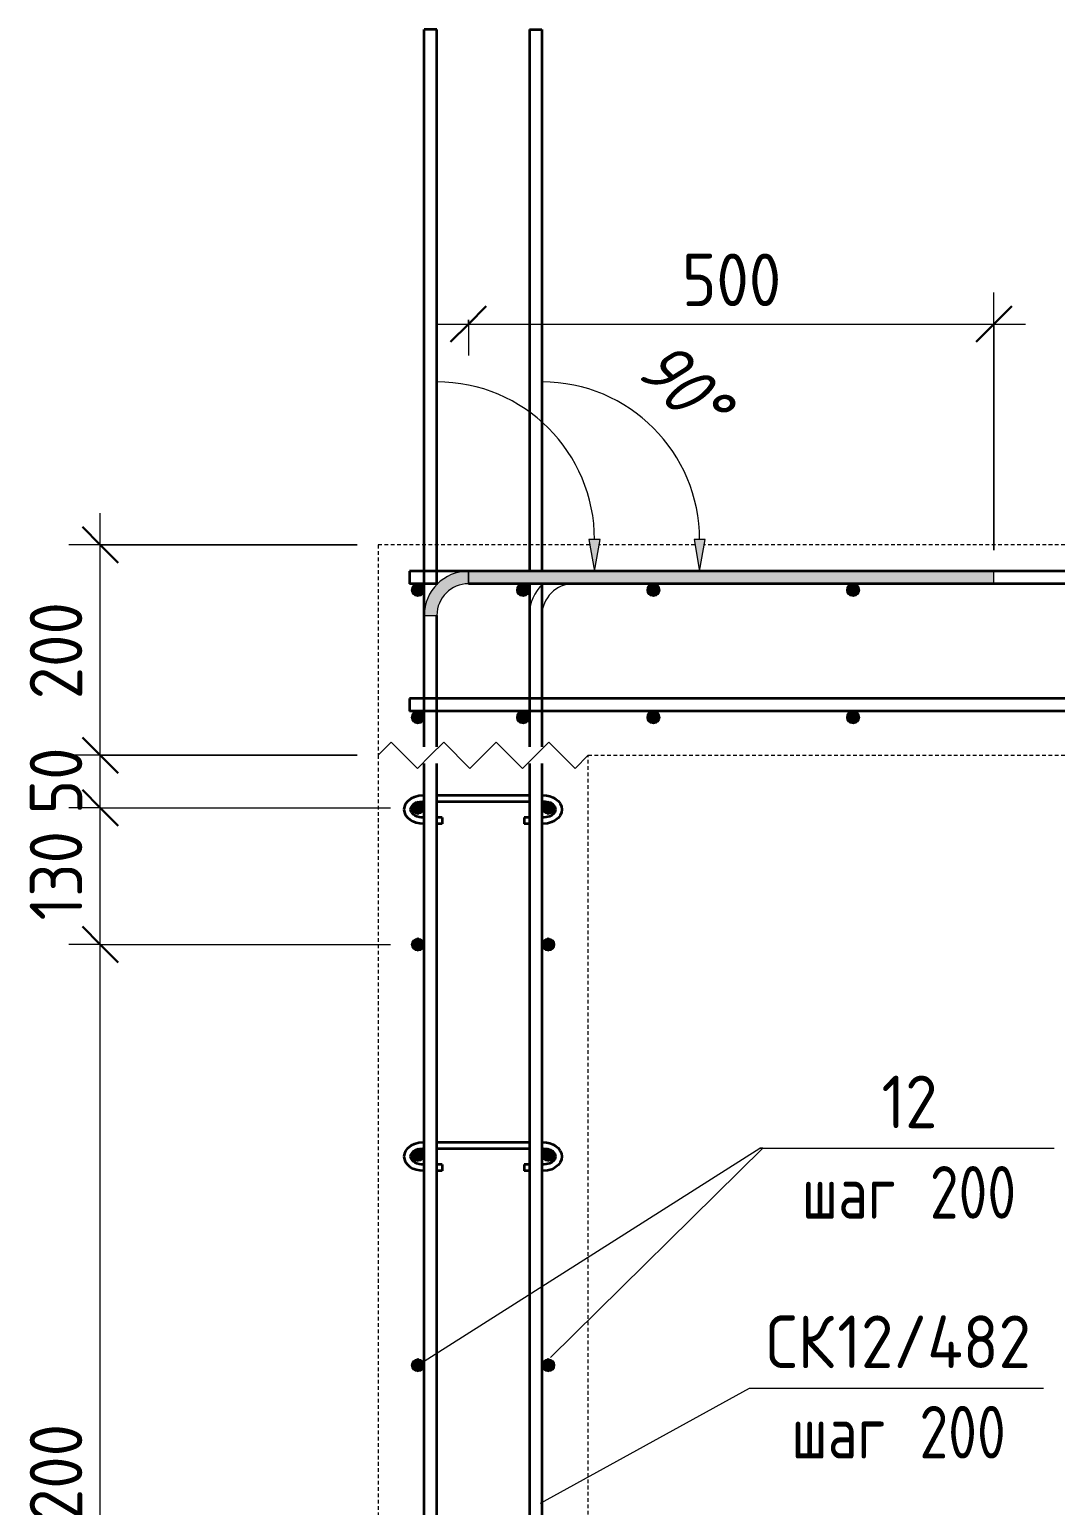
# Model space of a CAD drawing. Header units: millimetres. Extents: x 28954 to 49618, y -2651 to 78735.
# Drawn here: x 42974 to 43951, y -983 to 420 of the extents above; entities that cross this region are included whole.
import ezdxf

# ---------------------------------------------------------------- set-up
doc = ezdxf.new("R2010")
doc.units = ezdxf.units.MM
doc.linetypes.add('01 Штриховая _4 мм_', pattern=[6, 3.5, -2.5])
for name, color, linetype, lineweight in [('AA_Dim', 7, 'Continuous', 9), ('AA_Dim-20', 7, 'Continuous', 9), ('AA_Oformlenie', 7, 'Continuous', 9), ('AA_Vinoska', 7, 'Continuous', 9), ('KR_Armatura', 7, 'Continuous', 20), ('KR_Armatura_Tonkie', 7, 'Continuous', 20)]:
    doc.layers.add(name, color=color, linetype=linetype, lineweight=lineweight)
doc.layers.add('AF_Perekritie_Опалубка', color=7, linetype='Continuous', lineweight=60, true_color=0x006a35)
doc.layers.add('AF_Stena_Опалубка', color=7, linetype='Continuous', lineweight=20, true_color=0x0063c6)
doc.styles.add('ISOCPEUR_1', font='isocpeur.TTF', dxfattribs={"width": 0.9, "height": 50})
doc.styles.add('ISOCPEUR_2', font='isocpeur.TTF', dxfattribs={"width": 0.8, "height": 50})
doc.styles.add('ISOCPEUR_I', font='isocpeui.ttf', dxfattribs={"width": 0.85, "height": 50})
doc.dimstyles.new('00_Точн_3_знака__прозр_', dxfattribs={"dimscale": 304.8, "dimtxt": 50.137748, "dimasz": 0.111549, "dimexe": 0.098425, "dimexo": 0.065617, "dimgap": 0.006562, "dimtad": 1, "dimdec": 3, "dimrnd": 0.001, "dimdsep": 46, "dimtxsty": 'ISOCPEUR_1', "dimblk1": 'OBLIQUE', "dimblk2": 'OBLIQUE', "dimsah": 1, "dimcen": 0.09, "dimdle": 0.098425, "dimazin": 0, "dimtfac": 1, "dimtdec": 4, "dimtix": 1, "dimtmove": 0, "dimatfit": 3, "dimfxl": 1, "dimtvp": 1, "dimtolj": 1, "dimtzin": 0, "dimlwd": 18, "dimlwe": 18, "dimarcsym": 2})

# ---------------------------------------------------------------- blocks, each defined once
blk = doc.blocks.new('079_Обозначение загиба стержня _ЭлУзла_ - Сплошные линии-3773023-Б-Б Арм')
at = {"layer": 'AA_Oformlenie'}
blk.add_hatch(color=256, dxfattribs=at).paths.add_polyline_path([(76641, -95), (76646.3, -65), (76635.7, -65)])
for p, q in [((76646.3, -65), (76635.7, -65)), ((76635.7, -65), (76641, -95)), ((76641, -95), (76646.3, -65)), ((77021, -95), (76521, -95)), ((77021, -107), (77021, -95)), ((76521, -107), (77021, -107))]:
    blk.add_line(p, q, dxfattribs=at)
for centre, radius, start, end in [((76491, -65), 150, 0.0049, 90), ((76521, -137), 42, 134.2549, 180), ((76521, -137), 30, 90, 180)]:
    blk.add_arc(centre, radius, start, end, dxfattribs=at)
blk = doc.blocks.new('079_Обозначение загиба стержня _ЭлУзла_ - Сплошные линии-3773018-Б-Б Арм')
at = {"layer": 'AA_Oformlenie'}
for points in [[(76541, -95), (76546.3, -65), (76535.7, -65)], [(76379, -137), (76391, -137), (76392, -129.2), (76395, -122), (76399.8, -115.8), (76406, -111), (76413.2, -108), (76421, -107), (76421, -95), (76410.1, -96.4), (76400, -100.6), (76391.3, -107.3), (76384.6, -116), (76380.4, -126.1)], [(76421, -107), (76921, -107), (76921, -95), (76421, -95)]]:
    blk.add_hatch(color=256, dxfattribs=at).paths.add_polyline_path(points)
for p, q in [((76546.3, -65), (76535.7, -65)), ((76535.7, -65), (76541, -95)), ((76541, -95), (76546.3, -65)), ((76421, -107), (76421, -95)), ((76921, -95), (76421, -95)), ((76921, -95), (76421, -95)), ((76421, -95), (76421, -107)), ((76921, -107), (76921, -95)), ((76921, -107), (76921, -95)), ((76421, -107), (76921, -107)), ((76421, -107), (76921, -107)), ((76379, -137), (76391, -137))]:
    blk.add_line(p, q, dxfattribs=at)
for centre, radius, start, end in [((76391, -65), 150, 0.0049, 90), ((76421, -137), 42, 90, 180), ((76421, -137), 42, 90, 180), ((76421, -137), 30, 90, 180), ((76421, -137), 30, 90, 180)]:
    blk.add_arc(centre, radius, start, end, dxfattribs=at)
blk = doc.blocks.new('Последовательность узлов - 3мм масшт20 маскировка-904226-Б-Б Арм')
at = {"layer": 'AA_Oformlenie'}
for p, q in [((76335, -270), (76347.5, -257.5)), ((76372.5, -282.5), (76347.5, -257.5)), ((76385, -270), (76397.5, -257.5)), ((76422.5, -282.5), (76397.5, -257.5)), ((76435, -270), (76447.5, -257.5)), ((76472.5, -282.5), (76447.5, -257.5)), ((76485, -270), (76497.5, -257.5)), ((76522.5, -282.5), (76497.5, -257.5)), ((76385, -270), (76372.5, -282.5)), ((76435, -270), (76422.5, -282.5)), ((76485, -270), (76472.5, -282.5)), ((76535, -270), (76522.5, -282.5))]:
    blk.add_line(p, q, dxfattribs=at)
blk = doc.blocks.new('DIMBLOCK89-Б-Б Арм')
at = {"layer": 'AA_Dim-20', "color": 30, "lineweight": 30, "true_color": 0xff8000, "transparency": 16777216}
for p, q in [((43041.7, -320), (43024.7, -303)), ((43041.7, -320), (43058.7, -337)), ((43041.7, -450), (43024.7, -433)), ((43041.7, -450), (43058.7, -467)), ((43041.7, -1650), (43024.7, -1633)), ((43041.7, -1650), (43058.7, -1667))]:
    blk.add_line(p, q, dxfattribs=at)
at = {"layer": 'AA_Dim-20', "color": 30, "lineweight": 18, "true_color": 0xff8000, "transparency": 16777216}
for p, q in [((43041.7, -320), (43011.7, -320)), ((43041.7, -320), (43318, -320)), ((43041.7, -450), (43011.7, -450)), ((43041.7, -1650), (43041.7, -450)), ((43041.7, -450), (43318, -450)), ((43041.7, -1650), (43011.7, -1650)), ((43041.7, -1650), (43318, -1650))]:
    blk.add_line(p, q, dxfattribs=at)
at = {"layer": 'AA_Dim-20', "color": 0, "lineweight": 18, "transparency": 16777216, "insert": (42974.6, -1201.4), "char_height": 50, "width": 363.262, "attachment_point": 1, "rotation": 90, "line_spacing_factor": 1.135194, "style": 'ISOCPEUR_1'}
blk.add_mtext('6х200=1200', dxfattribs=at)
blk = doc.blocks.new('_None')
blk = doc.blocks.new('DIMBLOCK90-Б-Б Арм')
at = {"layer": 'AA_Dim-20', "color": 30, "lineweight": 30, "true_color": 0xff8000, "transparency": 16777216}
for p, q in [((43041.7, -270), (43024.7, -253)), ((43041.7, -270), (43058.7, -287)), ((43041.7, -320), (43024.7, -303)), ((43041.7, -320), (43058.7, -337)), ((43041.7, -450), (43024.7, -433)), ((43041.7, -450), (43058.7, -467))]:
    blk.add_line(p, q, dxfattribs=at)
at = {"layer": 'AA_Dim-20', "color": 30, "lineweight": 18, "true_color": 0xff8000, "transparency": 16777216}
for p, q in [((43041.7, -270), (43011.7, -270)), ((43041.7, -270), (43286, -270)), ((43041.7, -320), (43011.7, -320)), ((43041.7, -450), (43041.7, -320)), ((43041.7, -320), (43318, -320)), ((43041.7, -450), (43011.7, -450)), ((43041.7, -450), (43318, -450))]:
    blk.add_line(p, q, dxfattribs=at)
at = {"layer": 'AA_Dim-20', "color": 0, "lineweight": 18, "transparency": 16777216, "insert": (42974.6, -427.1), "char_height": 50, "width": 101.032, "attachment_point": 1, "rotation": 90, "line_spacing_factor": 1.135194, "style": 'ISOCPEUR_1'}
blk.add_mtext('130', dxfattribs=at)
blk = doc.blocks.new('DIMBLOCK91-Б-Б Арм')
at = {"layer": 'AA_Dim-20', "color": 30, "lineweight": 18, "true_color": 0xff8000, "transparency": 16777216}
for p, q in [((43041.7, -320), (43041.7, -240)), ((43041.7, -270), (43011.7, -270)), ((43041.7, -270), (43286, -270)), ((43041.7, -320), (43011.7, -320)), ((43041.7, -320), (43318, -320))]:
    blk.add_line(p, q, dxfattribs=at)
at = {"layer": 'AA_Dim-20', "color": 30, "lineweight": 30, "true_color": 0xff8000, "transparency": 16777216}
for p, q in [((43041.7, -270), (43024.7, -253)), ((43041.7, -270), (43058.7, -287)), ((43041.7, -320), (43024.7, -303)), ((43041.7, -320), (43058.7, -337))]:
    blk.add_line(p, q, dxfattribs=at)
at = {"layer": 'AA_Dim-20', "color": 0, "lineweight": 18, "transparency": 16777216, "insert": (42974.6, -326.2), "char_height": 50, "width": 74.923, "attachment_point": 1, "rotation": 90, "line_spacing_factor": 1.135194, "style": 'ISOCPEUR_1'}
blk.add_mtext('50', dxfattribs=at)
blk = doc.blocks.new('DIMBLOCK96-Б-Б Арм')
at = {"layer": 'AA_Dim-20', "color": 30, "lineweight": 18, "true_color": 0xff8000, "transparency": 16777216}
for p, q in [((43041.7, -300), (43041.7, -40)), ((43286, -70), (43011.7, -70)), ((43041.7, -70), (43286, -70)), ((43286, -270), (43011.7, -270)), ((43041.7, -270), (43286, -270))]:
    blk.add_line(p, q, dxfattribs=at)
at = {"layer": 'AA_Dim-20', "color": 30, "lineweight": 30, "true_color": 0xff8000, "transparency": 16777216}
for p, q in [((43041.7, -70), (43024.7, -53)), ((43041.7, -70), (43058.7, -87)), ((43041.7, -270), (43024.7, -253)), ((43041.7, -270), (43058.7, -287))]:
    blk.add_line(p, q, dxfattribs=at)
at = {"layer": 'AA_Dim-20', "color": 0, "lineweight": 18, "transparency": 16777216, "insert": (42974.6, -216.8), "char_height": 50, "width": 112.384, "attachment_point": 1, "rotation": 90, "line_spacing_factor": 1.135194, "style": 'ISOCPEUR_1'}
blk.add_mtext('200', dxfattribs=at)
blk = doc.blocks.new('_Oblique')
at = {"color": 0, "linetype": 'ByBlock', "lineweight": -2}
blk.add_line((-0.5, -0.5), (0.5, 0.5), dxfattribs=at)
blk = doc.blocks.new('DIMBLOCK99-Б-Б Арм')
at = {"layer": 'AA_Dim-20', "color": 30, "lineweight": 18, "true_color": 0xff8000, "transparency": 16777216}
for p, q in [((43892, -75), (43892, 169.9)), ((43392, 143.9), (43392, 109.9)), ((43392, 139.9), (43392, 143.9)), ((43362, 139.9), (43922, 139.9)), ((43892, 139.9), (43892, -75))]:
    blk.add_line(p, q, dxfattribs=at)
at = {"layer": 'AA_Dim-20', "color": 30, "lineweight": 30, "true_color": 0xff8000, "transparency": 16777216}
for p, q in [((43392, 139.9), (43409, 156.9)), ((43892, 139.9), (43909, 156.9)), ((43392, 139.9), (43375, 122.9)), ((43892, 139.9), (43875, 122.9))]:
    blk.add_line(p, q, dxfattribs=at)
at = {"layer": 'AA_Dim-20', "color": 0, "lineweight": 18, "transparency": 16777216, "insert": (43595.2, 207), "char_height": 50, "width": 112.384, "attachment_point": 1, "line_spacing_factor": 1.135194, "style": 'ISOCPEUR_1'}
blk.add_mtext('500', dxfattribs=at)
blk = doc.blocks.new('042_М_Арматуры - Диам длина поз _ Шаг-2260295-Б-Б Арм')
at = {"layer": 'AA_Vinoska'}
blk.add_line((78178.8, -871.7), (78458.8, -871.7), dxfattribs=at)
blk = doc.blocks.new('042_М_Арматуры - Диам длина поз _ Комментарий-2260297-Б-Б Арм')
at = {"layer": 'AA_Vinoska'}
blk.add_line((76659.7, -2319.6), (76939.7, -2319.6), dxfattribs=at)

msp = doc.modelspace()

# ---------------------------------------------------------------- hatches: boundary and pattern name
at = {"layer": 'KR_Armatura'}
h = msp.add_hatch(color=256, dxfattribs=at)
edge = h.paths.add_edge_path()
edge.add_arc((43343.991, -113), 6, 0, 360)
for points in [[(43340.991, -118.1962), (43346.991, -118.1962), (43349.991, -113), (43346.991, -107.8038), (43340.991, -107.8038), (43337.991, -113)], [(43440.991, -118.1962), (43446.991, -118.1962), (43449.991, -113), (43446.991, -107.8038), (43440.991, -107.8038), (43437.991, -113)], [(43564.9786, -118.1962), (43570.9786, -118.1962), (43573.9786, -113), (43570.9786, -107.8038), (43564.9786, -107.8038), (43561.9786, -113)], [(43754.9786, -118.1962), (43760.9786, -118.1962), (43763.9786, -113), (43760.9786, -107.8038), (43754.9786, -107.8038), (43751.9786, -113)], [(43340.991, -239.1962), (43346.991, -239.1962), (43349.991, -234), (43346.991, -228.8038), (43340.991, -228.8038), (43337.991, -234)], [(43440.991, -239.1962), (43446.991, -239.1962), (43449.991, -234), (43446.991, -228.8038), (43440.991, -228.8038), (43437.991, -234)], [(43564.9786, -239.1962), (43570.9786, -239.1962), (43573.9786, -234), (43570.9786, -228.8038), (43564.9786, -228.8038), (43561.9786, -234)], [(43754.9786, -239.1962), (43760.9786, -239.1962), (43763.9786, -234), (43760.9786, -228.8038), (43754.9786, -228.8038), (43751.9786, -234)]]:
    msp.add_hatch(color=256, dxfattribs=at).paths.add_polyline_path(points)
h = msp.add_hatch(color=256, dxfattribs=at)
edge = h.paths.add_edge_path()
edge.add_arc((43443.991, -113), 6, 0, 360)
h = msp.add_hatch(color=256, dxfattribs=at)
edge = h.paths.add_edge_path()
edge.add_arc((43567.9786, -113), 6, 0, 360)
h = msp.add_hatch(color=256, dxfattribs=at)
edge = h.paths.add_edge_path()
edge.add_arc((43757.9786, -113), 6, 0, 360)
h = msp.add_hatch(color=256, dxfattribs=at)
edge = h.paths.add_edge_path()
edge.add_arc((43343.991, -234), 6, 0, 360)
h = msp.add_hatch(color=256, dxfattribs=at)
edge = h.paths.add_edge_path()
edge.add_arc((43443.991, -234), 6, 0, 360)
h = msp.add_hatch(color=256, dxfattribs=at)
edge = h.paths.add_edge_path()
edge.add_arc((43567.9786, -234), 6, 0, 360)
h = msp.add_hatch(color=256, dxfattribs=at)
edge = h.paths.add_edge_path()
edge.add_arc((43757.9786, -234), 6, 0, 360)
at = {"layer": 'KR_Armatura', "lineweight": 9}
h = msp.add_hatch(color=256, dxfattribs=at)
edge = h.paths.add_edge_path()
edge.add_arc((43343.991, -320), 6, 0, 360)
for points in [[(43343.991, -326), (43349.1872, -323), (43349.1872, -317), (43343.991, -314), (43338.7948, -317), (43338.7948, -323)], [(43467.991, -326), (43473.1872, -323), (43473.1872, -317), (43467.991, -314), (43462.7948, -317), (43462.7948, -323)], [(43343.991, -456), (43349.1872, -453), (43349.1872, -447), (43343.991, -444), (43338.7948, -447), (43338.7948, -453)], [(43467.991, -456), (43473.1872, -453), (43473.1872, -447), (43467.991, -444), (43462.7948, -447), (43462.7948, -453)], [(43343.991, -656), (43349.1872, -653), (43349.1872, -647), (43343.991, -644), (43338.7948, -647), (43338.7948, -653)], [(43467.991, -656), (43473.1872, -653), (43473.1872, -647), (43467.991, -644), (43462.7948, -647), (43462.7948, -653)], [(43343.991, -856), (43349.1872, -853), (43349.1872, -847), (43343.991, -844), (43338.7948, -847), (43338.7948, -853)], [(43467.991, -856), (43473.1872, -853), (43473.1872, -847), (43467.991, -844), (43462.7948, -847), (43462.7948, -853)]]:
    msp.add_hatch(color=256, dxfattribs=at).paths.add_polyline_path(points)
h = msp.add_hatch(color=256, dxfattribs=at)
edge = h.paths.add_edge_path()
edge.add_arc((43467.991, -320), 6, 0, 360)
h = msp.add_hatch(color=256, dxfattribs=at)
edge = h.paths.add_edge_path()
edge.add_arc((43343.991, -450), 6, 0, 360)
h = msp.add_hatch(color=256, dxfattribs=at)
edge = h.paths.add_edge_path()
edge.add_arc((43467.991, -450), 6, 0, 360)
h = msp.add_hatch(color=256, dxfattribs=at)
edge = h.paths.add_edge_path()
edge.add_arc((43343.991, -650), 6, 0, 360)
h = msp.add_hatch(color=256, dxfattribs=at)
edge = h.paths.add_edge_path()
edge.add_arc((43467.991, -650), 6, 0, 360)
h = msp.add_hatch(color=256, dxfattribs=at)
edge = h.paths.add_edge_path()
edge.add_arc((43343.991, -850), 6, 0, 360)
h = msp.add_hatch(color=256, dxfattribs=at)
edge = h.paths.add_edge_path()
edge.add_arc((43467.991, -850), 6, 0, 360)

# ---------------------------------------------------------------- linework, layer by layer
at = {"layer": 'AA_Vinoska'}
for p, q in [((43343.991, -850), (43669.2041, -643.6312)), ((43470.2257, -842.6096), (43672.1439, -643.6312)), ((43672.1439, -643.6312), (43669.2041, -643.6312)), ((43460.4326, -981.2323), (43659.3132, -871.6867))]:
    msp.add_line(p, q, dxfattribs=at)
at = {"layer": 'AF_Perekritie_Опалубка', "linetype": '01 Штриховая _4 мм_', "lineweight": 20}
for p, q in [((43507.5828, -70), (43305.991, -70)), ((43305.991, -70), (43305.991, -270)), ((43607.5828, -70), (43516.3992, -70)), ((44685.5828, -70), (43616.3992, -70)), ((43505.991, -270), (44795.991, -270))]:
    msp.add_line(p, q, dxfattribs=at)
at = {"layer": 'AF_Stena_Опалубка', "linetype": '01 Штриховая _4 мм_'}
for p, q in [((43305.991, -270), (43305.991, -1700)), ((43505.991, -1700), (43505.991, -270))]:
    msp.add_line(p, q, dxfattribs=at)
at = {"layer": 'KR_Armatura'}
for p, q in [((43340.991, -107.8038), (43337.991, -113)), ((43346.991, -107.8038), (43340.991, -107.8038)), ((43349.991, -113), (43346.991, -107.8038)), ((43440.991, -107.8038), (43437.991, -113)), ((43446.991, -107.8038), (43440.991, -107.8038)), ((43449.991, -113), (43446.991, -107.8038)), ((43564.9786, -107.8038), (43561.9786, -113)), ((43570.9786, -107.8038), (43564.9786, -107.8038)), ((43573.9786, -113), (43570.9786, -107.8038)), ((43754.9786, -107.8038), (43751.9786, -113)), ((43760.9786, -107.8038), (43754.9786, -107.8038)), ((43763.9786, -113), (43760.9786, -107.8038)), ((43337.991, -113), (43340.991, -118.1962)), ((43340.991, -118.1962), (43346.991, -118.1962)), ((43346.991, -118.1962), (43349.991, -113)), ((43437.991, -113), (43440.991, -118.1962)), ((43440.991, -118.1962), (43446.991, -118.1962)), ((43446.991, -118.1962), (43449.991, -113)), ((43561.9786, -113), (43564.9786, -118.1962)), ((43564.9786, -118.1962), (43570.9786, -118.1962)), ((43570.9786, -118.1962), (43573.9786, -113)), ((43751.9786, -113), (43754.9786, -118.1962)), ((43754.9786, -118.1962), (43760.9786, -118.1962)), ((43760.9786, -118.1962), (43763.9786, -113)), ((43340.991, -228.8038), (43337.991, -234)), ((43337.991, -234), (43340.991, -239.1962)), ((43346.991, -228.8038), (43340.991, -228.8038)), ((43349.991, -234), (43346.991, -228.8038)), ((43346.991, -239.1962), (43349.991, -234)), ((43440.991, -228.8038), (43437.991, -234)), ((43437.991, -234), (43440.991, -239.1962)), ((43446.991, -228.8038), (43440.991, -228.8038)), ((43449.991, -234), (43446.991, -228.8038)), ((43446.991, -239.1962), (43449.991, -234)), ((43564.9786, -228.8038), (43561.9786, -234)), ((43561.9786, -234), (43564.9786, -239.1962)), ((43570.9786, -228.8038), (43564.9786, -228.8038)), ((43573.9786, -234), (43570.9786, -228.8038)), ((43570.9786, -239.1962), (43573.9786, -234)), ((43754.9786, -228.8038), (43751.9786, -234)), ((43751.9786, -234), (43754.9786, -239.1962)), ((43760.9786, -228.8038), (43754.9786, -228.8038)), ((43763.9786, -234), (43760.9786, -228.8038)), ((43760.9786, -239.1962), (43763.9786, -234)), ((43340.991, -239.1962), (43346.991, -239.1962)), ((43440.991, -239.1962), (43446.991, -239.1962)), ((43564.9786, -239.1962), (43570.9786, -239.1962)), ((43754.9786, -239.1962), (43760.9786, -239.1962))]:
    msp.add_line(p, q, dxfattribs=at)
at = {"layer": 'KR_Armatura', "lineweight": 9}
for p, q in [((43343.991, -314), (43338.7948, -317)), ((43338.7948, -317), (43338.7948, -323)), ((43349.1872, -317), (43343.991, -314)), ((43349.1872, -323), (43349.1872, -317)), ((43467.991, -314), (43462.7948, -317)), ((43462.7948, -317), (43462.7948, -323)), ((43473.1872, -317), (43467.991, -314)), ((43473.1872, -323), (43473.1872, -317)), ((43338.7948, -323), (43343.991, -326)), ((43343.991, -326), (43349.1872, -323)), ((43462.7948, -323), (43467.991, -326)), ((43467.991, -326), (43473.1872, -323)), ((43343.991, -444), (43338.7948, -447)), ((43338.7948, -447), (43338.7948, -453)), ((43349.1872, -447), (43343.991, -444)), ((43349.1872, -453), (43349.1872, -447)), ((43467.991, -444), (43462.7948, -447)), ((43462.7948, -447), (43462.7948, -453)), ((43473.1872, -447), (43467.991, -444)), ((43473.1872, -453), (43473.1872, -447)), ((43338.7948, -453), (43343.991, -456)), ((43343.991, -456), (43349.1872, -453)), ((43462.7948, -453), (43467.991, -456)), ((43467.991, -456), (43473.1872, -453)), ((43343.991, -644), (43338.7948, -647)), ((43349.1872, -647), (43343.991, -644)), ((43467.991, -644), (43462.7948, -647)), ((43473.1872, -647), (43467.991, -644)), ((43338.7948, -647), (43338.7948, -653)), ((43338.7948, -653), (43343.991, -656)), ((43343.991, -656), (43349.1872, -653)), ((43349.1872, -653), (43349.1872, -647)), ((43462.7948, -647), (43462.7948, -653)), ((43462.7948, -653), (43467.991, -656)), ((43467.991, -656), (43473.1872, -653)), ((43473.1872, -653), (43473.1872, -647)), ((43343.991, -844), (43338.7948, -847)), ((43338.7948, -847), (43338.7948, -853)), ((43338.7948, -853), (43343.991, -856)), ((43349.1872, -847), (43343.991, -844)), ((43343.991, -856), (43349.1872, -853)), ((43349.1872, -853), (43349.1872, -847)), ((43467.991, -844), (43462.7948, -847)), ((43462.7948, -847), (43462.7948, -853)), ((43462.7948, -853), (43467.991, -856)), ((43473.1872, -847), (43467.991, -844)), ((43467.991, -856), (43473.1872, -853)), ((43473.1872, -853), (43473.1872, -847))]:
    msp.add_line(p, q, dxfattribs=at)
at = {"layer": 'KR_Armatura'}
for centre in [(43343.991, -113), (43443.991, -113), (43567.9786, -113), (43757.9786, -113), (43343.991, -234), (43443.991, -234), (43567.9786, -234), (43757.9786, -234)]:
    msp.add_circle(centre, 6, dxfattribs=at)
at = {"layer": 'KR_Armatura', "lineweight": 9}
for centre in [(43343.991, -320), (43467.991, -320), (43343.991, -450), (43467.991, -450), (43343.991, -650), (43467.991, -650), (43343.991, -850), (43467.991, -850)]:
    msp.add_circle(centre, 6, dxfattribs=at)
at = {"layer": 'KR_Armatura_Tonkie', "lineweight": 35}
for p, q in [((43361.991, 420), (43349.991, 420)), ((43349.991, -262), (43349.991, 420)), ((43361.991, -107.6945), (43361.991, 420)), ((43449.991, 420), (43449.991, -95)), ((43449.991, 420), (43461.991, 420)), ((43461.991, 420), (43461.991, -95)), ((44965.991, -95), (43335.991, -95)), ((43335.991, -95), (43335.991, -107)), ((43362.6855, -107), (43335.991, -107)), ((44909.991, -107), (43391.991, -107)), ((43449.991, -107), (43449.991, -262)), ((43461.991, -107), (43461.991, -262)), ((43361.991, -262), (43361.991, -137)), ((44965.991, -216), (43335.991, -216)), ((43335.991, -216), (43335.991, -228)), ((44965.991, -228), (43335.991, -228)), ((43349.991, -1692), (43349.991, -278)), ((43361.991, -1692), (43361.991, -278)), ((43449.991, -278), (43449.991, -1692)), ((43461.991, -278), (43461.991, -1692)), ((43340.8594, -309.4462), (43344.8231, -308.3638)), ((43344.8231, -308.3638), (43348.7809, -308.0009)), ((43348.7809, -308.0009), (43348.991, -308)), ((43348.991, -308), (43349.991, -308)), ((43361.991, -308), (43449.991, -308)), ((43461.991, -308), (43462.991, -308)), ((43462.991, -308), (43466.3352, -308.233)), ((43466.3352, -308.233), (43469.5745, -308.9283)), ((43330.991, -321.6066), (43331.3913, -318.725)), ((43331.3913, -324.4882), (43330.991, -321.6066)), ((43331.3913, -318.725), (43332.5442, -316.0313)), ((43332.5442, -316.0313), (43334.3385, -313.6534)), ((43334.3385, -313.6534), (43337.9693, -310.8128)), ((43336.991, -321.6066), (43337.7214, -319.064)), ((43337.3562, -322.8779), (43336.991, -321.6066)), ((43337.7214, -319.064), (43338.6994, -317.7743)), ((43337.9693, -310.8128), (43340.8594, -309.4462)), ((43338.6994, -317.7743), (43340.9809, -316.0023)), ((43340.9809, -316.0023), (43342.9807, -315.0587)), ((43342.9807, -315.0587), (43345.8695, -314.2719)), ((43345.8695, -314.2719), (43348.3591, -314.011)), ((43348.3591, -314.011), (43348.991, -314)), ((43348.991, -314), (43349.991, -314)), ((43361.991, -314), (43449.991, -314)), ((43461.991, -314), (43462.991, -314)), ((43462.991, -314), (43464.879, -314.0984)), ((43464.879, -314.0984), (43466.7161, -314.39)), ((43466.7161, -314.39), (43469.0013, -315.0587)), ((43469.0013, -315.0587), (43471.0011, -316.0023)), ((43469.5745, -308.9283), (43472.6061, -310.0751)), ((43471.0011, -316.0023), (43471.8656, -316.5561)), ((43471.8656, -316.5561), (43473.2826, -317.7743)), ((43472.6061, -310.0751), (43475.3297, -311.6571)), ((43473.2826, -317.7743), (43474.2606, -319.064)), ((43474.2606, -319.064), (43474.6258, -320.3353)), ((43474.991, -321.6066), (43474.2606, -324.1492)), ((43474.6258, -320.3353), (43474.991, -321.6066)), ((43475.3297, -311.6571), (43477.6435, -313.6534)), ((43477.6435, -313.6534), (43479.4378, -316.0313)), ((43479.4378, -316.0313), (43480.5907, -318.725)), ((43480.5907, -318.725), (43480.991, -321.6066)), ((43480.991, -321.6066), (43480.5907, -324.4882)), ((43332.5442, -327.1819), (43331.3913, -324.4882)), ((43334.3385, -329.5598), (43332.5442, -327.1819)), ((43336.6523, -331.5561), (43334.3385, -329.5598)), ((43339.3759, -333.1382), (43336.6523, -331.5561)), ((43337.7214, -324.1492), (43337.3562, -322.8779)), ((43338.6994, -325.4389), (43337.7214, -324.1492)), ((43340.1164, -326.6571), (43338.6994, -325.4389)), ((43342.4075, -334.2849), (43339.3759, -333.1382)), ((43340.9809, -327.2109), (43340.1164, -326.6571)), ((43342.9807, -328.1545), (43340.9809, -327.2109)), ((43345.6468, -334.9802), (43342.4075, -334.2849)), ((43345.2659, -328.8232), (43342.9807, -328.1545)), ((43347.103, -329.1148), (43345.2659, -328.8232)), ((43348.991, -335.2132), (43345.6468, -334.9802)), ((43348.991, -329.2132), (43347.103, -329.1148)), ((43349.991, -329.2132), (43348.991, -329.2132)), ((43349.991, -335.2132), (43348.991, -335.2132)), ((43366.991, -329.2132), (43361.991, -329.2132)), ((43366.991, -335.2132), (43361.991, -335.2132)), ((43366.991, -329.2132), (43366.991, -335.2132)), ((43449.991, -329.2132), (43444.991, -329.2132)), ((43444.991, -329.2132), (43444.991, -335.2132)), ((43449.991, -335.2132), (43444.991, -335.2132)), ((43462.991, -329.2132), (43461.991, -329.2132)), ((43462.991, -335.2132), (43461.991, -335.2132)), ((43463.6229, -329.2022), (43462.991, -329.2132)), ((43463.2011, -335.2123), (43462.991, -335.2132)), ((43467.1589, -334.8494), (43463.2011, -335.2123)), ((43466.1125, -328.9413), (43463.6229, -329.2022)), ((43469.0013, -328.1545), (43466.1125, -328.9413)), ((43471.1226, -333.767), (43467.1589, -334.8494)), ((43471.0011, -327.2109), (43469.0013, -328.1545)), ((43473.2826, -325.4389), (43471.0011, -327.2109)), ((43474.0127, -332.4004), (43471.1226, -333.767)), ((43474.2606, -324.1492), (43473.2826, -325.4389)), ((43477.6435, -329.5598), (43474.0127, -332.4004)), ((43479.4378, -327.1819), (43477.6435, -329.5598)), ((43480.5907, -324.4882), (43479.4378, -327.1819)), ((43332.5442, -646.0313), (43334.3385, -643.6534)), ((43334.3385, -643.6534), (43337.9693, -640.8128)), ((43337.9693, -640.8128), (43340.8594, -639.4462)), ((43340.8594, -639.4462), (43344.8231, -638.3638)), ((43340.9809, -646.0023), (43342.9807, -645.0587)), ((43342.9807, -645.0587), (43345.8695, -644.2719)), ((43344.8231, -638.3638), (43348.7809, -638.0009)), ((43345.8695, -644.2719), (43348.3591, -644.011)), ((43348.3591, -644.011), (43348.991, -644)), ((43348.7809, -638.0009), (43348.991, -638)), ((43348.991, -638), (43349.991, -638)), ((43348.991, -644), (43349.991, -644)), ((43361.991, -638), (43449.991, -638)), ((43361.991, -644), (43449.991, -644)), ((43461.991, -638), (43462.991, -638)), ((43461.991, -644), (43462.991, -644)), ((43462.991, -638), (43466.3352, -638.233)), ((43462.991, -644), (43464.879, -644.0984)), ((43464.879, -644.0984), (43466.7161, -644.39)), ((43466.3352, -638.233), (43469.5745, -638.9283)), ((43466.7161, -644.39), (43469.0013, -645.0587)), ((43469.0013, -645.0587), (43471.0011, -646.0023)), ((43469.5745, -638.9283), (43472.6061, -640.0751)), ((43472.6061, -640.0751), (43475.3297, -641.6571)), ((43475.3297, -641.6571), (43477.6435, -643.6534)), ((43477.6435, -643.6534), (43479.4378, -646.0313)), ((43330.991, -651.6066), (43331.3913, -648.725)), ((43331.3913, -654.4882), (43330.991, -651.6066)), ((43331.3913, -648.725), (43332.5442, -646.0313)), ((43332.5442, -657.1819), (43331.3913, -654.4882)), ((43334.3385, -659.5598), (43332.5442, -657.1819)), ((43336.6523, -661.5561), (43334.3385, -659.5598)), ((43336.991, -651.6066), (43337.3562, -650.3353)), ((43337.7214, -654.1492), (43336.991, -651.6066)), ((43337.3562, -650.3353), (43337.7214, -649.064)), ((43337.7214, -649.064), (43338.6994, -647.7743)), ((43338.6994, -655.4389), (43337.7214, -654.1492)), ((43338.6994, -647.7743), (43340.9809, -646.0023)), ((43340.1164, -656.6571), (43338.6994, -655.4389)), ((43340.9809, -657.2109), (43340.1164, -656.6571)), ((43342.9807, -658.1545), (43340.9809, -657.2109)), ((43345.2659, -658.8232), (43342.9807, -658.1545)), ((43347.103, -659.1148), (43345.2659, -658.8232)), ((43348.991, -659.2132), (43347.103, -659.1148)), ((43349.991, -659.2132), (43348.991, -659.2132)), ((43366.991, -659.2132), (43361.991, -659.2132)), ((43366.991, -659.2132), (43366.991, -665.2132)), ((43449.991, -659.2132), (43444.991, -659.2132)), ((43444.991, -659.2132), (43444.991, -665.2132)), ((43462.991, -659.2132), (43461.991, -659.2132)), ((43463.6229, -659.2022), (43462.991, -659.2132)), ((43466.1125, -658.9413), (43463.6229, -659.2022)), ((43469.0013, -658.1545), (43466.1125, -658.9413)), ((43471.0011, -657.2109), (43469.0013, -658.1545)), ((43471.0011, -646.0023), (43471.8656, -646.5561)), ((43473.2826, -655.4389), (43471.0011, -657.2109)), ((43471.8656, -646.5561), (43473.2826, -647.7743)), ((43473.2826, -647.7743), (43474.2606, -649.064)), ((43474.2606, -654.1492), (43473.2826, -655.4389)), ((43477.6435, -659.5598), (43474.0127, -662.4004)), ((43474.2606, -649.064), (43474.991, -651.6066)), ((43474.6258, -652.8779), (43474.2606, -654.1492)), ((43474.991, -651.6066), (43474.6258, -652.8779)), ((43479.4378, -657.1819), (43477.6435, -659.5598)), ((43479.4378, -646.0313), (43480.5907, -648.725)), ((43480.5907, -654.4882), (43479.4378, -657.1819)), ((43480.5907, -648.725), (43480.991, -651.6066)), ((43480.991, -651.6066), (43480.5907, -654.4882)), ((43339.3759, -663.1382), (43336.6523, -661.5561)), ((43342.4075, -664.2849), (43339.3759, -663.1382)), ((43345.6468, -664.9802), (43342.4075, -664.2849)), ((43348.991, -665.2132), (43345.6468, -664.9802)), ((43349.991, -665.2132), (43348.991, -665.2132)), ((43366.991, -665.2132), (43361.991, -665.2132)), ((43449.991, -665.2132), (43444.991, -665.2132)), ((43462.991, -665.2132), (43461.991, -665.2132)), ((43463.2011, -665.2123), (43462.991, -665.2132)), ((43467.1589, -664.8494), (43463.2011, -665.2123)), ((43471.1226, -663.767), (43467.1589, -664.8494)), ((43474.0127, -662.4004), (43471.1226, -663.767))]:
    msp.add_line(p, q, dxfattribs=at)

# ---------------------------------------------------------------- block references
at = {"layer": 'AA_Oformlenie'}
for name in ['079_Обозначение загиба стержня _ЭлУзла_ - Сплошные линии-3773018-Б-Б Арм', '079_Обозначение загиба стержня _ЭлУзла_ - Сплошные линии-3773023-Б-Б Арм', 'Последовательность узлов - 3мм масшт20 маскировка-904226-Б-Б Арм']:
    msp.add_blockref(name, (-33029.009, 0), dxfattribs=at)
at = {"layer": 'AA_Vinoska'}
for name, p in [('042_М_Арматуры - Диам длина поз _ Комментарий-2260297-Б-Б Арм', (-32990.4914, 1675.9466)), ('042_М_Арматуры - Диам длина поз _ Шаг-2260295-Б-Б Арм', (-34519.5269, 0))]:
    msp.add_blockref(name, p, dxfattribs=at)

# ---------------------------------------------------------------- texts
at = {"layer": 'AA_Vinoska', "insert": (43584.6309, 129.1513), "char_height": 50, "width": 106.303763, "attachment_point": 1, "rotation": 315, "style": 'ISOCPEUR_I'}
msp.add_mtext('90°', dxfattribs=at)
at = {"layer": 'AA_Vinoska', "char_height": 50, "attachment_point": 1}
for s, insert, width, style in [('12', (43785.0069, -574.6262), 66.379725, 'ISOCPEUR_1'), (' 200', (43805.5452, -660.6072), 133.4008, 'ISOCPEUR_2'), ('шаг', (43709.2369, -660.6072), 116.7257, 'ISOCPEUR_2'), ('СК', (43675.126, -802.6817), 82.253137, 'ISOCPEUR_1'), ('12/482', (43742.9916, -802.6817), 226.556887, 'ISOCPEUR_1'), (' 200', (43795.6543, -888.6627), 133.4008, 'ISOCPEUR_2'), ('шаг', (43699.346, -888.6627), 116.7257, 'ISOCPEUR_2')]:
    msp.add_mtext(s, dxfattribs=dict(at, insert=insert, width=width, style=style))

# ---------------------------------------------------------------- dimensions: what is measured, and where the dimension line sits
at = {"layer": 'AA_Dim', "color": 30, "lineweight": 18, "true_color": 0xff8000}
dim = msp.add_linear_dim(base=(43891.991, 139.8673), p1=(43391.991, 163.909), p2=(43891.991, -95), dimstyle='00_Точн_3_знака__прозр_', override={"dimpost": '<>', "dimfxl": 563.057598}, dxfattribs=at)
dim.commit()
dim.dimension.update_dxf_attribs({"geometry": 'DIMBLOCK99-Б-Б Арм', "text_midpoint": (43641.991, 166.8673)})
dim = msp.add_linear_dim(base=(43041.6953, -70), p1=(43305.991, -270), p2=(43305.991, -70), angle=90, dimstyle='00_Точн_3_знака__прозр_', override={"dimpost": '<>', "dimfxl": 200}, dxfattribs=at)
dim.commit()
dim.dimension.update_dxf_attribs({"geometry": 'DIMBLOCK96-Б-Б Арм', "text_midpoint": (43014.6953, -170)})
for base, p1, p2, text, override, picture, middle in [((43041.6953, -270), (43337.991, -320), (43305.991, -270), '50', {"dimpost": '<>', "dimblk1": 'None', "dimblk2": 'None', "dimsah": 1, "dimfxl": 59.363288}, 'DIMBLOCK91-Б-Б Арм', (43014.6953, -295)), ((43041.6953, -320), (43337.991, -450), (43337.991, -320), '130', {"dimpost": '<>', "dimblk1": 'None', "dimblk2": 'None', "dimsah": 1, "dimfxl": 130}, 'DIMBLOCK90-Б-Б Арм', (43014.6953, -385)), ((43041.6953, -450), (43337.991, -1650), (43337.991, -450), '6х200=1200', {"dimpost": '<>', "dimblk1": 'None', "dimblk2": 'None', "dimsah": 1, "dimfxl": 1200}, 'DIMBLOCK89-Б-Б Арм', (43014.6953, -1050))]:
    dim = msp.add_linear_dim(base=base, p1=p1, p2=p2, angle=90, text=text, dimstyle='00_Точн_3_знака__прозр_', override=override, dxfattribs=at)
    dim.commit()
    dim.dimension.update_dxf_attribs({"geometry": picture, "text_midpoint": middle})

doc.saveas('drawing.dxf')
